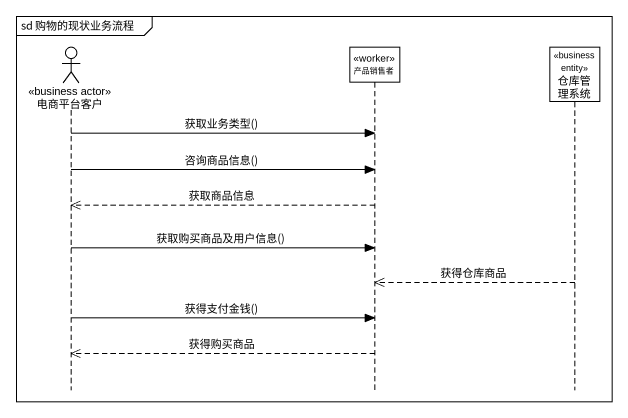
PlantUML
@startuml
mainframe sd 购物的现状业务流程
hide footbox
actor 电商平台客户 <<business actor>>
participant 产品销售者 <<worker>>
participant 仓库管理系统 <<business entity>>

电商平台客户 -> 产品销售者 : 获取业务类型()
电商平台客户 -> 产品销售者 : 咨询商品信息()
产品销售者 -->> 电商平台客户 : 获取商品信息
电商平台客户 -> 产品销售者 : 获取购买商品及用户信息()
仓库管理系统 -->> 产品销售者 : 获得仓库商品
电商平台客户 -> 产品销售者 : 获得支付金钱()
产品销售者 -->> 电商平台客户 : 获得购买商品
@enduml
